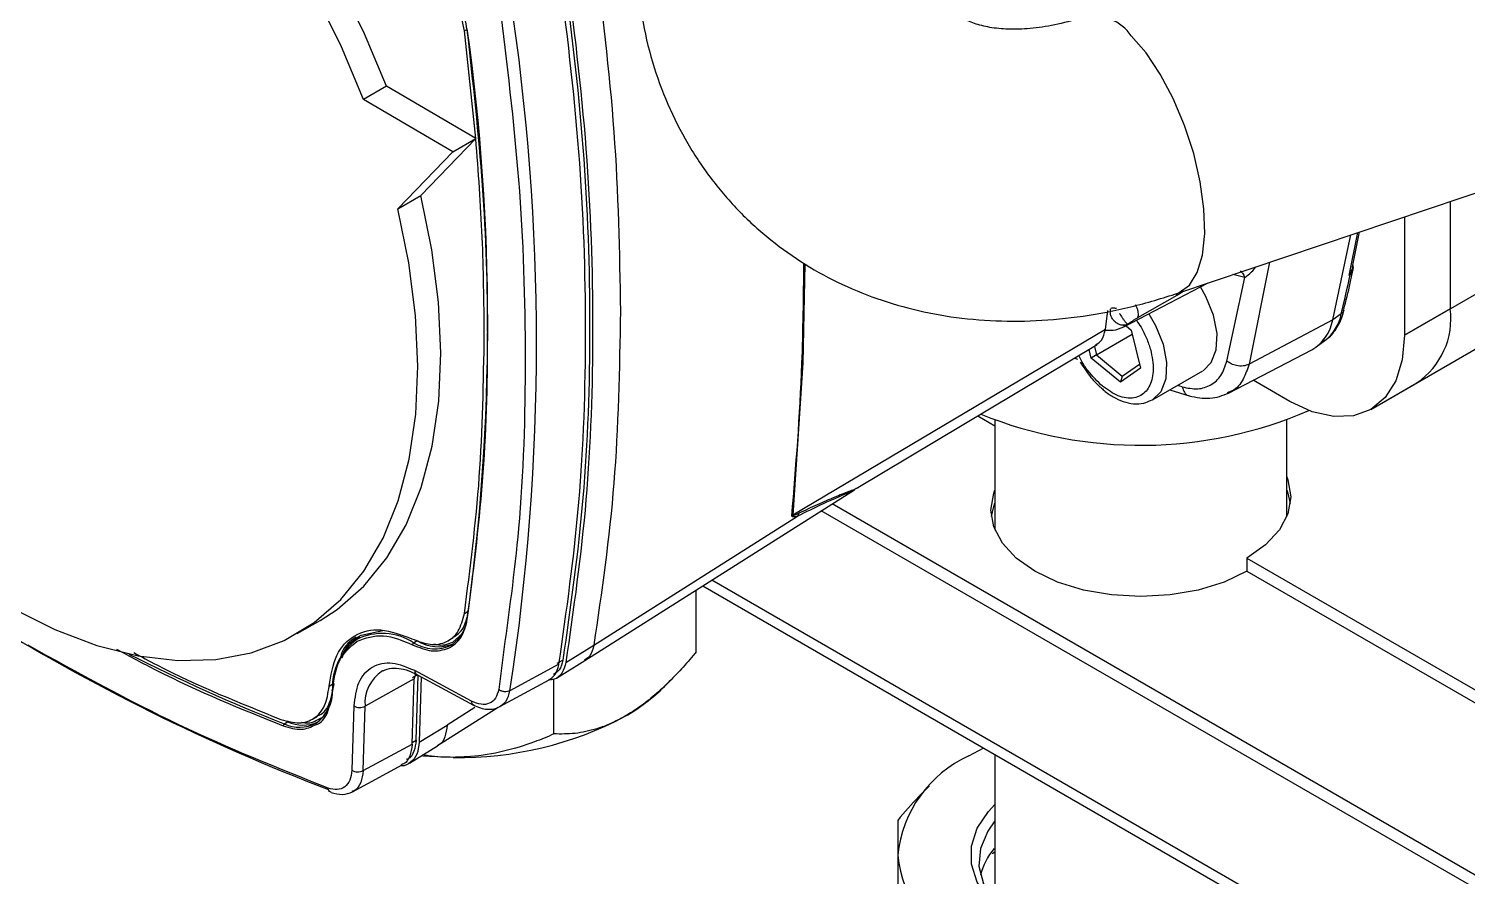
# Model space of a CAD drawing. Header units: millimetres. Extents: x 15 to 415, y 5 to 292.
# Drawn here: x 344.35 to 369.71, y 100.93 to 115.86 of the extents above; entities that cross this region are included whole.
import ezdxf

# ---------------------------------------------------------------- set-up
doc = ezdxf.new("R2010")
doc.units = ezdxf.units.MM

msp = doc.modelspace()

# ---------------------------------------------------------------- linework, layer by layer
at = {"color": 8, "linetype": 'Continuous', "lineweight": 25}
for p, q in [((352.0258, 115.8256), (352.0691, 115.8506)), ((367.6229, 111.5141), (367.7737, 112.2704)), ((358.0265, 111.7177), (357.9909, 109.9728)), ((366.2211, 111.7473), (365.8587, 109.9491)), ((365.7836, 111.4779), (365.5747, 111.5295)), ((364.5862, 111.16), (364.5927, 111.2047)), ((363.7205, 110.6541), (363.6452, 110.6175)), ((364.6821, 109.5496), (364.5986, 109.577)), ((378.2956, 93.5016), (356.3909, 106.1469)), ((352.0258, 105.5566), (352.095, 105.5965)), ((350.207, 105.1776), (350.5916, 105.2568)), ((352.7015, 104.7841), (352.6318, 104.2169)), ((351.1997, 104.4747), (351.1095, 104.4245)), ((349.7064, 104.3092), (349.6425, 104.2723)), ((352.2116, 103.9011), (351.7221, 103.5909)), ((351.107, 103.2856), (351.1767, 103.3244))]:
    msp.add_line(p, q, dxfattribs=at)
at = {"color": 7, "linetype": 'Continuous', "lineweight": 25}
for p, q in [((352.2286, 113.9248), (352.0258, 115.8256)), ((350.6537, 114.8501), (350.2497, 114.6168)), ((351.8246, 113.6915), (350.2497, 114.6168)), ((352.2287, 113.9248), (350.6537, 114.8501)), ((364.6045, 111.2025), (374.0904, 114.399)), ((351.2587, 112.9208), (352.2286, 113.9248)), ((351.8246, 113.6915), (352.2286, 113.9248)), ((350.8546, 112.6875), (351.8246, 113.6915)), ((350.8546, 112.6875), (351.2587, 112.9208)), ((369.4063, 112.8206), (369.4063, 110.9278)), ((368.5982, 112.5483), (368.5982, 110.4613)), ((367.3348, 110.7316), (367.6512, 112.2292)), ((367.6839, 111.6683), (367.8045, 112.2808)), ((368.5982, 110.4613), (371.7254, 112.2666)), ((367.6875, 111.5983), (367.6889, 111.6026)), ((367.6912, 111.6713), (367.69, 111.6707)), ((363.6507, 110.6066), (365.1375, 111.3821)), ((365.4693, 110.0039), (365.7836, 111.4779)), ((367.6229, 111.5141), (367.636, 111.5412)), ((367.6431, 111.5377), (367.6229, 111.5141)), ((367.6415, 111.5275), (367.6229, 111.5141)), ((367.6787, 111.5673), (367.6415, 111.5275)), ((367.6415, 111.5275), (367.6431, 111.5377)), ((364.5862, 111.16), (363.8912, 110.7652)), ((363.3269, 110.5607), (363.3677, 110.8995)), ((367.4855, 110.8387), (367.3348, 110.7316)), ((368.0063, 109.1532), (371.1336, 110.9585)), ((369.4063, 110.9278), (368.5982, 110.4613)), ((363.3269, 110.5607), (357.8139, 107.2871)), ((363.6902, 110.6272), (363.7828, 110.5508)), ((367.3348, 110.7316), (365.8587, 109.9491)), ((363.1679, 110.1152), (363.7998, 110.48)), ((363.7828, 110.5508), (363.9436, 109.881)), ((367.043, 110.2547), (367.1969, 110.367)), ((358.9354, 107.7581), (363.1839, 110.2962)), ((362.7877, 110.0595), (362.8337, 110.0399)), ((363.0783, 110.0587), (363.0416, 110.2112)), ((363.1679, 110.1152), (363.0783, 110.0587)), ((363.5914, 109.6349), (363.0783, 110.0587)), ((363.1319, 110.2651), (363.1679, 110.1152)), ((363.1679, 110.1152), (363.624, 109.7385)), ((365.4989, 109.4414), (366.9641, 110.2057)), ((357.9909, 109.9728), (357.8139, 107.2871)), ((363.9436, 109.881), (363.5914, 109.6349)), ((363.624, 109.7385), (363.927, 109.9501)), ((364.1588, 109.3231), (365.0416, 109.8327)), ((363.2312, 109.5529), (363.2417, 109.5433)), ((363.624, 109.7385), (363.5914, 109.6349)), ((366.5779, 109.2946), (365.9321, 109.6674)), ((368.0063, 109.1532), (368.8144, 109.6197)), ((364.4628, 109.4986), (364.8031, 109.3928)), ((361.079, 109.0387), (361.38, 108.865)), ((361.38, 108.9711), (361.38, 107.0282)), ((366.5229, 107.2615), (366.5229, 108.9711)), ((354.308, 104.9964), (357.8975, 107.2715)), ((357.8139, 107.2871), (357.7999, 107.2775)), ((377.2855, 96.4177), (358.3178, 107.3675)), ((377.4875, 96.5344), (358.5105, 107.4896)), ((365.8202, 106.535), (377.7445, 99.6512)), ((365.8202, 106.535), (365.8202, 106.3017)), ((365.8202, 106.3017), (377.7445, 99.418)), ((356.2312, 106.0458), (378.414, 93.24)), ((356.1153, 104.8836), (356.1153, 105.9724)), ((349.0809, 105.2021), (349.4849, 105.4353)), ((350.1884, 105.1337), (350.1278, 105.097)), ((351.1317, 105.0423), (351.1929, 105.079)), ((351.7425, 105.0789), (351.8304, 105.1297)), ((351.8214, 105.0537), (351.9919, 105.2068)), ((353.8159, 104.6946), (354.308, 104.9964)), ((353.6604, 104.679), (353.7631, 104.736)), ((350.5819, 104.5447), (350.5974, 104.5529)), ((351.1573, 104.4767), (351.1414, 104.4047)), ((352.1522, 104.0129), (351.1525, 104.5497)), ((351.1859, 104.4821), (352.1901, 103.9429)), ((353.6933, 104.6631), (352.8305, 104.1964)), ((353.6523, 104.4185), (354.1478, 104.7261)), ((353.6918, 104.6546), (353.6933, 104.6631)), ((351.1414, 104.4047), (350.2763, 103.923)), ((351.1061, 103.2568), (351.1414, 104.4047)), ((351.1767, 103.3244), (351.2119, 104.4682)), ((351.2656, 104.4393), (351.2303, 103.2913)), ((352.6525, 103.9156), (353.5234, 104.387)), ((353.6048, 103.4343), (353.6048, 104.3967)), ((355.5537, 104.2721), (355.6924, 104.4127)), ((349.349, 103.6967), (349.4368, 103.7475)), ((350.0761, 103.9281), (350.0412, 102.7938)), ((350.2414, 102.7888), (350.2763, 103.923)), ((351.5547, 103.2288), (352.6219, 103.905)), ((348.8502, 103.6138), (348.9113, 103.6506)), ((351.2303, 103.2913), (351.7221, 103.5909)), ((351.0572, 102.9199), (351.5527, 103.2275)), ((351.1061, 103.2568), (351.1057, 103.2477)), ((360.921, 103.0477), (361.1833, 103.187)), ((361.38, 103.0735), (361.38, 100.4627)), ((350.0542, 102.4151), (350.927, 102.8876)), ((360.2274, 102.5227), (360.0877, 102.3811)), ((361.38, 101.3509), (361.3315, 101.3228))]:
    msp.add_line(p, q, dxfattribs=at)
at = {"color": 7, "linetype": 'Continuous', "lineweight": 25, "flags": 128}
for points in [[(350.6537, 114.8501), (350.2655, 115.7749), (349.8191, 116.6855), (349.3188, 117.5729), (348.7695, 118.4283), (348.1768, 119.2432), (347.5465, 120.0098), (346.8846, 120.7204), (346.1978, 121.368), (345.4929, 121.9463), (344.7767, 122.4495), (344.0564, 122.8727), (343.3389, 123.2117), (342.6314, 123.4633), (341.9409, 123.6248), (341.2742, 123.6948), (340.6377, 123.6725), (340.0378, 123.5582), (339.4805, 123.353), (339.2198, 123.217)], [(350.2497, 114.6168), (349.8615, 115.5417), (349.415, 116.4523), (348.9147, 117.3396), (348.3655, 118.195), (347.7728, 119.01), (347.1424, 119.7765), (346.4806, 120.4871), (345.7938, 121.1347), (345.0888, 121.713), (344.3727, 122.2162), (343.6523, 122.6394), (342.9348, 122.9785), (342.2274, 123.23), (341.5369, 123.3916), (340.8701, 123.4616), (340.2336, 123.4393), (339.6338, 123.325), (339.0764, 123.1197), (338.567, 122.8256), (338.1106, 122.4454), (337.7117, 121.983)], [(349.4849, 105.4353), (349.7842, 105.6295), (350.2541, 106.0384), (350.6604, 106.5365), (350.9988, 107.1185), (351.2655, 107.7782), (351.4578, 108.5085), (351.5736, 109.3014), (351.6115, 110.1484), (351.5712, 111.0405), (351.4532, 111.968), (351.2587, 112.9208)], [(344.0553, 105.6495), (344.8071, 105.2734), (345.5496, 104.9924), (346.2749, 104.8094), (346.9751, 104.7264), (347.6427, 104.7444), (348.2705, 104.863), (348.8517, 105.0811), (349.3801, 105.3963), (349.85, 105.8051), (350.2563, 106.3032), (350.5947, 106.8853), (350.8615, 107.545), (351.0538, 108.2752), (351.1695, 109.0681), (351.2074, 109.9152), (351.1672, 110.8072), (351.0492, 111.7347), (350.8546, 112.6875)], [(365.0478, 109.8363), (365.194, 109.9773), (365.282, 110.204), (365.2952, 110.4916), (365.2325, 110.8143), (365.0994, 111.1436), (365.0033, 111.3121)], [(368.5982, 110.4613), (368.5593, 110.0286), (368.4444, 109.6573), (368.2577, 109.3617), (368.0064, 109.1532), (367.7003, 109.0398), (367.351, 109.0259), (366.972, 109.1119), (366.5779, 109.2946)], [(368.5982, 110.4613), (368.5593, 110.0286), (368.4444, 109.6573), (368.2577, 109.3617), (368.0064, 109.1532), (367.7003, 109.0398), (367.351, 109.0259), (366.972, 109.1119), (366.5779, 109.2946)], [(364.1588, 109.3231), (364.1502, 109.3182), (364.1442, 109.3151)], [(366.5229, 107.9661), (366.5435, 107.9114), (366.5943, 107.6138), (366.5435, 107.3162), (366.3931, 107.0299), (366.1489, 106.7662), (365.8202, 106.535)], [(354.1496, 104.7273), (356.3392, 106.1142), (358.9037, 107.7386)], [(365.8202, 106.3017), (365.4198, 106.1119), (364.9628, 105.971), (364.4671, 105.8841), (363.9515, 105.8548), (363.4359, 105.8841), (362.9401, 105.971), (362.4832, 106.1119), (362.0827, 106.3017), (361.754, 106.5329), (361.5098, 106.7966), (361.3594, 107.0829), (361.3086, 107.3805), (361.3594, 107.6782), (361.38, 107.7328)], [(366.5229, 107.7328), (366.5435, 107.6782), (366.5866, 107.4972)], [(361.3163, 107.2639), (361.3594, 107.4449), (361.38, 107.4995)], [(350.2414, 102.7888), (350.7256, 103.0509), (351.1061, 103.2568)], [(351.8296, 103.0224), (351.4096, 103.0343), (351.2915, 103.042)], [(363.9515, 99.5664), (363.4002, 99.5959), (362.8677, 99.6834), (362.3722, 99.8258), (361.9304, 100.0184), (361.5574, 100.2546), (361.266, 100.5263), (361.066, 100.8243), (360.9643, 101.1385), (360.9643, 101.4581), (361.066, 101.7722), (361.266, 102.0702), (361.38, 102.1903)], [(361.38, 101.9006), (361.2515, 101.7211), (361.1234, 101.4164), (361.0976, 101.1031), (361.1749, 100.7928), (361.3525, 100.4964), (361.6241, 100.2249), (361.8815, 100.0447)]]:
    msp.add_lwpolyline(points, dxfattribs=at)
at = {"color": 8, "linetype": 'Continuous', "lineweight": 25, "flags": 128}
for points in [[(352.0728, 115.8579), (352.0712, 115.856), (352.0696, 115.8533), (352.0691, 115.8506), (352.0696, 115.848), (352.0712, 115.8456), (352.0738, 115.8435), (352.0773, 115.8418)], [(364.6049, 111.2027), (364.6278, 111.2111), (364.8085, 111.3403), (364.9472, 111.5636), (365.0383, 111.8719), (365.078, 112.2526), (365.0647, 112.69), (364.999, 113.1663), (364.8835, 113.662), (364.7229, 114.1567), (364.5239, 114.6303), (364.2946, 115.0633), (364.0443, 115.438), (363.7834, 115.739)], [(364.0904, 110.8359), (364.2105, 110.6304), (364.3435, 110.3011), (364.4062, 109.9784), (364.393, 109.6909), (364.3051, 109.4641), (364.1588, 109.3231)]]:
    msp.add_lwpolyline(points, dxfattribs=at)
at = {"color": 7, "linetype": 'Continuous', "lineweight": 25}
for centre, radius, start, end in [((312.9419, 110.326), 40.3569, 351.26385, 8.73615), ((314.8383, 110.6692), 37.599, 352.06294, 7.93706), ((340.4028, 117.3342), 27.8508, 346.51305, 347.96586), ((366.7121, 110.9878), 0.7877, 307.99214, 349.09485), ((367.4218, 110.9353), 0.1156, 303.41358, 347.6053), ((368.0472, 110.7548), 1.3701, 304.05635, 7.25583), ((366.5843, 110.8669), 0.7625, 299.86908, 349.78152), ((363.9472, 116.0218), 7.5003, 247.95058, 293.29956), ((362.5757, 136.2758), 36.2142, 238.22527, 249.05958), ((351.4474, 105.5284), 0.6318, 304.20777, 355.36258), ((352.0844, 105.464), 0.0152, 118.64387, 241.75428), ((350.7371, 104.2562), 1.0384, 125.89868, 182.25295), ((351.155, 105.0073), 0.0421, 123.65548, 180.38692), ((353.2703, 106.568), 3.2381, 299.40382, 314.84309), ((349.0286, 104.1772), 0.672, 304.87849, 3.25386), ((349.7051, 104.2032), 0.0133, 114.66685, 246.84746), ((350.181, 104.1144), 0.2138, 240.62888, 296.48466), ((351.9531, 109.205), 6.1839, 268.8559, 298.04024), ((348.8723, 103.5817), 0.039, 124.53078, 186.2674), ((361.8106, 101.0844), 2.1555, 114.37466, 174.3052), ((361.8106, 101.5122), 2.1555, 185.6948, 245.62534), ((362.2638, 100.6541), 1.178, 139.81112, 165.53876)]:
    msp.add_arc(centre, radius, start, end, dxfattribs=at)
at = {"color": 8, "linetype": 'Continuous', "lineweight": 25}
for centre, radius, start, end in [((363.106, 115.2588), 0.8304, 35.33351, 99.74532), ((350.5821, 104.196), 1.0091, 57.00271, 116.72662), ((351.4993, 105.6163), 0.6817, 237.36131, 296.42064), ((351.564, 105.6649), 0.6935, 237.65377, 292.74111), ((360.5045, 133.2536), 31.8487, 243.13538, 248.53535), ((350.9419, 103.9818), 0.6682, 122.5958, 185.04287), ((351.2265, 104.5443), 0.0742, 175.83392, 236.83424), ((349.1196, 104.1788), 0.6259, 244.50694, 297.94478), ((349.1825, 104.2254), 0.6356, 244.74644, 294.20069)]:
    msp.add_arc(centre, radius, start, end, dxfattribs=at)
at = {"color": 7, "linetype": 'Continuous', "lineweight": 25}
for points in [[(352.0258, 115.8256), (351.9971, 115.9693), (351.9396, 116.2568), (351.7213, 116.6932), (351.4341, 117.0822), (351.2096, 117.2551), (351.0974, 117.3416)], [(354.3079, 117.3129), (354.4453, 116.2132), (354.72, 114.0138), (354.7595, 111.9263), (354.7793, 110.8825)], [(353.6933, 104.6631), (353.8273, 105.6042), (354.0955, 107.4863), (354.1967, 110.519), (354.0955, 113.6686), (353.8273, 115.8603), (353.6933, 116.9561)], [(352.3781, 110.4877), (352.3719, 111.0509), (352.3594, 112.1772), (352.2722, 113.3423), (352.2286, 113.9248)], [(354.7793, 110.8825), (354.7595, 109.8615), (354.72, 107.8196), (354.4453, 105.9375), (354.308, 104.9964)], [(352.0258, 105.5566), (352.1285, 106.349), (352.3339, 107.9339), (352.3634, 109.6364), (352.3781, 110.4877)], [(351.0974, 105.1125), (351.2096, 105.0694), (351.4341, 104.9832), (351.7213, 105.0406), (351.9396, 105.225), (351.9971, 105.446), (352.0258, 105.5566)], [(349.6425, 104.2723), (349.6748, 104.4679), (349.7394, 104.8589), (350.076, 105.2015), (350.541, 105.3218), (350.9119, 105.1823), (351.0974, 105.1125)], [(348.7938, 103.6902), (348.9039, 103.6598), (349.1241, 103.5991), (349.3929, 103.6959), (349.5862, 103.916), (349.6237, 104.1536), (349.6425, 104.2723)], [(352.8305, 104.1964), (352.8158, 104.1902), (352.7863, 104.1777), (352.7304, 104.1769), (352.6749, 104.1892), (352.6462, 104.2077), (352.6318, 104.2169)], [(350.0412, 102.7938), (350.0558, 102.7866), (350.0849, 102.7721), (350.1409, 102.7649), (350.1971, 102.7693), (350.2266, 102.7823), (350.2414, 102.7888)]]:
    msp.add_open_spline(points, degree=3, dxfattribs=at)
for points, knots in [([(352.0773, 115.8418), (352.0485, 115.9857), (351.9892, 116.2823), (351.7608, 116.7377), (351.4578, 117.1403), (351.2256, 117.3144), (351.1129, 117.399)], [0, 0, 0, 0, 0.2426495, 0.5, 0.7573505, 1, 1, 1, 1]), ([(355.0431, 117.3931), (355.0463, 117.2245), (355.0547, 116.7767), (355.1423, 116.0648), (355.3271, 115.2746), (355.5983, 114.5281), (355.949, 113.8345), (356.3737, 113.2001), (356.8661, 112.6302), (357.4196, 112.1286), (358.028, 111.6986), (358.6853, 111.3426), (359.3858, 111.0626), (360.1246, 110.8602), (360.8968, 110.7371), (361.6971, 110.6949), (362.5192, 110.7346), (363.3557, 110.8578), (364.0533, 111.0246), (364.4683, 111.1586), (364.6045, 111.2025)], [0, 0, 0, 0, 0.0368477, 0.0978999, 0.158348, 0.2178061, 0.2762695, 0.3338445, 0.3907218, 0.4471478, 0.5033652, 0.5596016, 0.6161331, 0.6732025, 0.7309968, 0.7896252, 0.8491052, 0.9093634, 0.9702569, 1, 1, 1, 1]), ([(362.9623, 116.0761), (362.8822, 116.0505), (362.6411, 115.9734), (362.2591, 115.8902), (361.841, 115.8459), (361.4749, 115.854), (361.1658, 115.9042), (360.9136, 115.9869), (360.7102, 116.0964), (360.5459, 116.2329), (360.4121, 116.4054), (360.302, 116.6322), (360.2258, 116.9008), (360.19, 117.1626), (360.1869, 117.3384), (360.186, 117.3931)], [0, 0, 0, 0, 0.03777527, 0.1138105, 0.18982806, 0.26633351, 0.34437745, 0.42576657, 0.5136988, 0.61439122, 0.72308973, 0.81068176, 0.89046131, 0.96595629, 1, 1, 1, 1]), ([(353.7631, 117.0359), (353.8975, 115.9394), (354.1662, 113.7463), (354.2676, 110.5947), (354.1662, 107.5603), (353.8975, 105.6774), (353.7631, 104.736)], [0, 0, 0, 0, 0.2499966, 0.5, 0.7500034, 1, 1, 1, 1]), ([(353.8159, 117.0163), (353.9505, 115.9179), (354.2197, 113.7209), (354.3213, 110.5637), (354.2197, 107.5239), (353.9505, 105.6377), (353.8159, 104.6946)], [0, 0, 0, 0, 0.2499923, 0.5, 0.7500077, 1, 1, 1, 1]), ([(352.645, 116.3128), (352.7725, 115.267), (353.0332, 113.1301), (353.1293, 110.0391), (353.0427, 107.2184), (352.8064, 105.532), (352.7015, 104.7841)], [0, 0, 0, 0, 0.2552235, 0.5215095, 0.7877954, 1, 1, 1, 1]), ([(352.0773, 105.4507), (352.1801, 106.2531), (352.3857, 107.8579), (352.4628, 110.4236), (352.3857, 113.0784), (352.1801, 114.9206), (352.0773, 115.8418)], [0, 0, 0, 0, 0.25000301, 0.49999998, 0.74999084, 1, 1, 1, 1]), ([(367.5276, 110.9125), (367.5685, 111.0667), (367.6279, 111.2908), (367.6726, 111.5271), (367.6866, 111.6007)], [0, 0, 0, 0, 0.6883058, 1, 1, 1, 1]), ([(367.6431, 111.5377), (367.6459, 111.542), (367.6523, 111.5518), (367.6654, 111.571), (367.673, 111.5861), (367.678, 111.596)], [0, 0, 0, 0, 0.2087228, 0.4877362, 1, 1, 1, 1]), ([(367.6889, 111.6026), (367.6906, 111.6078), (367.7005, 111.637), (367.6988, 111.6719), (367.6881, 111.6957), (367.6878, 111.6964)], [0, 0, 0, 0, 0.1729548, 0.97652622, 1, 1, 1, 1]), ([(367.636, 111.5412), (367.6372, 111.5406), (367.6394, 111.5395), (367.642, 111.5383), (367.6431, 111.5377)], [0, 0, 0, 0, 0.5599892, 1, 1, 1, 1]), ([(363.7205, 110.6541), (363.7016, 110.6469), (363.6657, 110.633), (363.603, 110.6379), (363.5426, 110.6604), (363.4888, 110.7), (363.4475, 110.7506), (363.4208, 110.8078), (363.4085, 110.8713), (363.4178, 110.911), (363.4228, 110.9321)], [0, 0, 0, 0, 0.1333478, 0.2546943, 0.3809499, 0.5064102, 0.6249007, 0.7399278, 0.8621908, 1, 1, 1, 1]), ([(363.5227, 110.9311), (363.501, 110.935), (363.4577, 110.9426), (363.4344, 110.9356), (363.4228, 110.9321)], [0, 0, 0, 0, 0.5000008, 1, 1, 1, 1]), ([(363.5748, 110.8435), (363.5748, 110.8434), (363.5748, 110.8434), (363.5748, 110.8434), (363.5749, 110.8434), (363.5751, 110.8431), (363.5757, 110.842), (363.5785, 110.8376), (363.5896, 110.8203), (363.6096, 110.7899), (363.6275, 110.7642), (363.6363, 110.7518), (363.6363, 110.7518), (363.6364, 110.7517), (363.6365, 110.7515), (363.6372, 110.7505), (363.6416, 110.7444), (363.659, 110.7204), (363.6833, 110.6893), (363.708, 110.6618), (363.716, 110.6568), (363.7205, 110.6541)], [0, 0, 0, 0, 0.00001711, 0.00005701, 0.0002052, 0.00077508, 0.0030089, 0.01185271, 0.04704089, 0.18716314, 0.33573349, 0.33576322, 0.33579552, 0.33586022, 0.33599002, 0.33813875, 0.34808897, 0.40955247, 0.63542551, 0.80054212, 1, 1, 1, 1]), ([(367.171, 110.3603), (367.1969, 110.3748), (367.2954, 110.4299), (367.4145, 110.5965), (367.5057, 110.7703), (367.5252, 110.8868), (367.5291, 110.9101)], [0, 0, 0, 0, 0.1366226, 0.5196852, 0.9040627, 1, 1, 1, 1]), ([(363.155, 110.2895), (363.1923, 110.3135), (363.2781, 110.3687), (363.3093, 110.4913), (363.3269, 110.5607)], [0, 0, 0, 0, 0.4339393, 1, 1, 1, 1]), ([(363.3301, 110.5527), (363.3758, 110.5493), (363.492, 110.5408), (363.5909, 110.5818), (363.6509, 110.6067)], [0, 0, 0, 0, 0.3939065, 1, 1, 1, 1]), ([(363.8912, 110.7652), (363.8739, 110.755), (363.8386, 110.7343), (363.78, 110.6946), (363.7409, 110.668), (363.7205, 110.6541)], [0, 0, 0, 0, 0.3142237, 0.6407519, 1, 1, 1, 1]), ([(362.8818, 109.988), (362.942, 109.8948), (363.0263, 109.7642), (363.1498, 109.6243), (363.206, 109.575), (363.2312, 109.5529)], [0, 0, 0, 0, 0.5788867, 0.8108651, 1, 1, 1, 1]), ([(364.6821, 109.5496), (364.7751, 109.5318), (364.9611, 109.4962), (365.1943, 109.5736), (365.3775, 109.7365), (365.4387, 109.9147), (365.4693, 110.0039)], [0, 0, 0, 0, 0.2499972, 0.4999968, 0.7500017, 1, 1, 1, 1]), ([(365.8587, 109.9491), (365.8255, 109.9364), (365.7593, 109.9111), (365.6437, 109.9192), (365.5425, 109.9514), (365.4937, 109.9864), (365.4693, 110.0039)], [0, 0, 0, 0, 0.27962875, 0.55928589, 0.77964246, 1, 1, 1, 1]), ([(363.2417, 109.5433), (363.263, 109.5232), (363.3343, 109.4559), (363.4682, 109.3686), (363.641, 109.2864), (363.8226, 109.2468), (363.9961, 109.2495), (364.0936, 109.2974), (364.137, 109.3187)], [0, 0, 0, 0, 0.0759855, 0.2543521, 0.4423934, 0.6366326, 0.838234, 1, 1, 1, 1]), ([(364.8031, 109.3928), (364.9281, 109.3678), (365.1799, 109.3173), (365.3923, 109.4), (365.4993, 109.4417)], [0, 0, 0, 0, 0.4962321, 1, 1, 1, 1]), ([(357.8975, 107.2715), (357.8712, 107.2643), (357.8367, 107.2549), (357.8071, 107.2608), (357.8002, 107.2688), (357.8, 107.2748), (357.7999, 107.2775)], [0, 0, 0, 0, 0.65502306, 0.85704726, 0.93354654, 1, 1, 1, 1]), ([(357.8139, 107.2871), (357.814, 107.2865), (357.8143, 107.2854), (357.8165, 107.2841), (357.8247, 107.284), (357.859, 107.2949), (357.8929, 107.3107), (357.9196, 107.3231)], [0, 0, 0, 0, 0.016884, 0.0375762, 0.0951756, 0.2871647, 1, 1, 1, 1]), ([(357.9196, 107.3231), (357.9158, 107.3146), (357.9082, 107.2976), (357.9011, 107.2802), (357.8975, 107.2715)], [0, 0, 0, 0, 0.4999996, 1, 1, 1, 1]), ([(351.7481, 104.9437), (351.831, 104.999), (351.9921, 105.1063), (352.0494, 105.3382), (352.0773, 105.4507)], [0, 0, 0, 0, 0.514701, 1, 1, 1, 1]), ([(351.8252, 105.1373), (351.8939, 105.1813), (352.0085, 105.2546), (352.0511, 105.4143), (352.0682, 105.4782)], [0, 0, 0, 0, 0.5994913, 1, 1, 1, 1]), ([(349.6999, 104.191), (349.7256, 104.3803), (349.7789, 104.7722), (350.0138, 104.9675), (350.1353, 105.0685)], [0, 0, 0, 0, 0.48283723, 1, 1, 1, 1]), ([(350.1188, 105.1427), (350.017, 105.0713), (349.8816, 104.9763), (349.8415, 104.7762), (349.8316, 104.7266)], [0, 0, 0, 0, 0.7519721, 1, 1, 1, 1]), ([(349.8736, 104.7739), (349.8764, 104.7868), (349.921, 104.9934), (350.0686, 105.0885), (350.207, 105.1776)], [0, 0, 0, 0, 0.0624365, 1, 1, 1, 1]), ([(346.1974, 104.8672), (346.3328, 104.7945), (347.2033, 104.3271), (348.0656, 103.9818), (348.7938, 103.6902)], [0, 0, 0, 0, 0.1555113, 1, 1, 1, 1]), ([(353.7631, 104.736), (353.7466, 104.6729), (353.7164, 104.5575), (353.6347, 104.5055), (353.5977, 104.482)], [0, 0, 0, 0, 0.5470895, 1, 1, 1, 1]), ([(356.1153, 104.8836), (356.0383, 104.7926), (355.8837, 104.6101), (355.6387, 104.3538), (355.3821, 104.1164), (355.1206, 103.908), (354.945, 103.7995), (354.8601, 103.747)], [0, 0, 0, 0, 0.19775454, 0.39667957, 0.60057886, 0.80693592, 1, 1, 1, 1]), ([(351.1525, 104.5497), (351.0185, 104.6052), (350.7404, 104.7204), (350.3841, 104.6375), (350.1343, 104.3704), (350.095, 104.0719), (350.0761, 103.9281)], [0, 0, 0, 0, 0.2409887, 0.5, 0.7590113, 1, 1, 1, 1]), ([(350.596, 104.5489), (350.6433, 104.5679), (350.7334, 104.6042), (350.9063, 104.5903), (351.0588, 104.5488), (351.1544, 104.4951), (351.1865, 104.4771)], [0, 0, 0, 0, 0.314021, 0.5978462, 0.8650421, 1, 1, 1, 1]), ([(353.8159, 104.6946), (353.7964, 104.6281), (353.7575, 104.4949), (353.6403, 104.39), (353.5412, 104.3859), (353.5039, 104.3844)], [0, 0, 0, 0, 0.3844145, 0.7683055, 1, 1, 1, 1]), ([(353.5148, 104.3896), (353.5541, 104.4144), (353.6404, 104.4688), (353.6736, 104.5891), (353.6918, 104.6546)], [0, 0, 0, 0, 0.4552677, 1, 1, 1, 1]), ([(349.4328, 103.7558), (349.4448, 103.7593), (349.5468, 103.7891), (349.6701, 103.9751), (349.7103, 104.2071), (349.7304, 104.3231)], [0, 0, 0, 0, 0.0622799, 0.5311399, 1, 1, 1, 1]), ([(349.4017, 103.5976), (349.4137, 103.6011), (349.5212, 103.6329), (349.6441, 103.8312), (349.6817, 104.0734), (349.6999, 104.191)], [0, 0, 0, 0, 0.06049483, 0.54405904, 1, 1, 1, 1]), ([(352.6318, 104.2169), (352.6162, 104.1619), (352.585, 104.0519), (352.4714, 103.9636), (352.3234, 103.9406), (352.2093, 103.9888), (352.1522, 104.0129)], [0, 0, 0, 0, 0.2499944, 0.4999995, 0.7500025, 1, 1, 1, 1]), ([(349.4775, 103.7076), (349.4878, 103.7101), (349.5294, 103.7205), (349.5512, 103.7627), (349.5677, 103.7944)], [0, 0, 0, 0, 0.2487806, 1, 1, 1, 1]), ([(352.1857, 103.9453), (352.2265, 103.9262), (352.3088, 103.8875), (352.4324, 103.8664), (352.5515, 103.8719), (352.6205, 103.9019), (352.6551, 103.917)], [0, 0, 0, 0, 0.2449851, 0.4941411, 0.746258, 1, 1, 1, 1]), ([(354.8601, 103.747), (354.7768, 103.7023), (354.6092, 103.6121), (354.3113, 103.5034), (353.9699, 103.4303), (353.7273, 103.433), (353.6048, 103.4343)], [0, 0, 0, 0, 0.1893593, 0.3812577, 0.6874988, 1, 1, 1, 1]), ([(351.2303, 103.2913), (351.221, 103.2155), (351.2025, 103.0638), (351.0853, 102.9272), (350.9783, 102.8643), (350.9076, 102.8766), (350.9029, 102.8774)], [0, 0, 0, 0, 0.3258885, 0.6513331, 0.9767244, 1, 1, 1, 1]), ([(351.1057, 103.2477), (351.0953, 103.1773), (351.0745, 103.0366), (350.9985, 102.9187), (350.9316, 102.8973), (350.9178, 102.8929)], [0, 0, 0, 0, 0.4423139, 0.8845786, 1, 1, 1, 1]), ([(351.1767, 103.3244), (351.1674, 103.2569), (351.149, 103.1219), (351.0777, 103.0092), (351.0147, 102.9894), (351.0024, 102.9855)], [0, 0, 0, 0, 0.4457361, 0.8911712, 1, 1, 1, 1]), ([(353.6048, 103.4343), (353.4915, 103.3861), (353.2065, 103.2648), (352.7181, 103.1163), (352.2316, 103.0325), (351.9315, 103.0249), (351.8296, 103.0224)], [0, 0, 0, 0, 0.20561369, 0.51701168, 0.83616664, 1, 1, 1, 1]), ([(351.8296, 103.0224), (351.6835, 103.0244), (351.5023, 103.0268), (351.3265, 103.0596), (351.2925, 103.066)], [0, 0, 0, 0, 0.806978, 1, 1, 1, 1]), ([(350.0412, 102.7938), (350.0335, 102.7323), (350.0182, 102.6094), (349.9243, 102.4927), (349.791, 102.4384), (349.6802, 102.4664), (349.6247, 102.4804)], [0, 0, 0, 0, 0.2499925, 0.49999718, 0.75000322, 1, 1, 1, 1]), ([(349.6766, 102.4069), (349.673, 102.4076), (349.6572, 102.4105), (349.6363, 102.4353), (349.6286, 102.4653), (349.6247, 102.4804)], [0, 0, 0, 0, 0.12795398, 0.56397699, 1, 1, 1, 1]), ([(349.676, 102.4048), (349.7444, 102.3863), (349.8824, 102.3488), (349.9982, 102.3938), (350.0567, 102.4165)], [0, 0, 0, 0, 0.49542076, 1, 1, 1, 1]), ([(360.0898, 102.3789), (360.0724, 102.3627), (359.9238, 102.224), (359.7868, 102.0579), (359.6657, 101.9112)], [0, 0, 0, 0, 0.1167347, 1, 1, 1, 1]), ([(359.6657, 101.9112), (359.6657, 101.894), (359.6657, 101.8507), (359.6657, 101.7173), (359.6657, 101.5203), (359.6657, 101.3545), (359.6657, 101.2983)], [0, 0, 0, 0, 0.2056137, 0.5170117, 0.8361666, 1, 1, 1, 1]), ([(359.6657, 101.2983), (359.6657, 101.2092), (359.6657, 101.0293), (359.6657, 100.6882), (359.6657, 100.299), (359.6657, 100.008), (359.6657, 99.8616)], [0, 0, 0, 0, 0.2339983, 0.4727101, 0.7345837, 1, 1, 1, 1])]:
    msp.add_open_spline(points, degree=3, knots=knots, dxfattribs=at)
at = {"color": 8, "linetype": 'Continuous', "lineweight": 25}
for points, knots in [([(357.7999, 107.2775), (357.8713, 108.1514), (357.9858, 109.5542), (358.0056, 111.1323), (358.0131, 111.7272)], [0, 0, 0, 0, 0.62300994, 1, 1, 1, 1]), ([(365.7011, 111.5974), (365.7158, 111.5851), (365.7513, 111.5553), (365.7716, 111.5065), (365.7836, 111.4779)], [0, 0, 0, 0, 0.4119842, 1, 1, 1, 1]), ([(365.7836, 111.4779), (365.824, 111.507), (365.8912, 111.5554), (365.9548, 111.6345), (365.9801, 111.6661)], [0, 0, 0, 0, 0.6019397, 1, 1, 1, 1]), ([(367.636, 111.5412), (367.641, 111.5511), (367.6522, 111.5731), (367.6751, 111.615), (367.6832, 111.6474), (367.6882, 111.6671)], [0, 0, 0, 0, 0.2403632, 0.5358855, 1, 1, 1, 1]), ([(367.678, 111.596), (367.6828, 111.609), (367.6924, 111.6353), (367.6951, 111.6695), (367.6884, 111.689), (367.6861, 111.6957)], [0, 0, 0, 0, 0.3904825, 0.7915331, 1, 1, 1, 1]), ([(364.6982, 111.2341), (364.6898, 111.2276), (364.6523, 111.1986), (364.6151, 111.1769), (364.5862, 111.16)], [0, 0, 0, 0, 0.2236981, 1, 1, 1, 1]), ([(363.8912, 110.7652), (363.8963, 110.7747), (363.9066, 110.7938), (363.9099, 110.8356), (363.904, 110.8836), (363.8879, 110.9351), (363.872, 110.9728), (363.8603, 110.9907), (363.859, 110.9928)], [0, 0, 0, 0, 0.194882, 0.3897646, 0.5846438, 0.7795211, 0.9743984, 1, 1, 1, 1]), ([(363.8747, 110.7234), (363.9023, 110.6831), (363.9701, 110.5838), (364.054, 110.4094), (364.1234, 110.2137), (364.1741, 109.9686), (364.1688, 109.695), (364.0751, 109.4943), (363.9518, 109.3933), (363.8333, 109.3516), (363.698, 109.351), (363.5107, 109.397), (363.3681, 109.4969), (363.2753, 109.5619)], [0, 0, 0, 0, 0.0523327, 0.1287897, 0.2052467, 0.2801149, 0.4191931, 0.5582713, 0.6331395, 0.7095966, 0.7860536, 0.8609218, 1, 1, 1, 1]), ([(363.2753, 109.5619), (363.1873, 109.6469), (363.0518, 109.7776), (362.9196, 109.9766), (362.8746, 110.071), (362.8596, 110.1025)], [0, 0, 0, 0, 0.5533997, 0.8513045, 1, 1, 1, 1]), ([(365.8587, 109.9491), (365.8278, 109.8583), (365.7626, 109.6671), (365.6247, 109.496), (365.5061, 109.4575), (365.4746, 109.4472)], [0, 0, 0, 0, 0.3986924, 0.840339, 1, 1, 1, 1]), ([(364.6821, 109.5496), (364.6927, 109.516), (364.714, 109.4488), (364.765, 109.4003), (364.7985, 109.3963), (364.8038, 109.3957)], [0, 0, 0, 0, 0.456851, 0.9137495, 1, 1, 1, 1]), ([(357.8975, 107.2715), (358.0518, 107.3482), (358.3616, 107.5025), (358.7479, 107.6668), (358.8645, 107.7213), (358.9031, 107.7394)], [0, 0, 0, 0, 0.3983453, 0.8003244, 1, 1, 1, 1]), ([(358.9353, 107.7583), (358.9231, 107.7525), (358.8953, 107.7393), (358.7694, 107.6917), (358.5522, 107.6059), (358.2484, 107.476), (358.0295, 107.3742), (357.9196, 107.3231)], [0, 0, 0, 0, 0.0911041, 0.2076406, 0.4561475, 0.7271061, 1, 1, 1, 1]), ([(349.6247, 102.4804), (348.7498, 102.829), (346.9966, 103.5275), (345.2229, 104.5063), (344.3343, 104.9966)], [0, 0, 0, 0, 0.4990349, 1, 1, 1, 1]), ([(350.1353, 105.0685), (350.2835, 105.1233), (350.5701, 105.2291), (350.9361, 105.0793), (351.1129, 105.007)], [0, 0, 0, 0, 0.5171628, 1, 1, 1, 1]), ([(351.1129, 105.007), (351.2265, 104.9596), (351.4608, 104.8619), (351.6505, 104.9159), (351.7481, 104.9437)], [0, 0, 0, 0, 0.485299, 1, 1, 1, 1]), ([(351.4894, 105.0249), (351.5026, 105.0203), (351.6289, 104.977), (351.7305, 105.0175), (351.8214, 105.0537)], [0, 0, 0, 0, 0.1052936, 1, 1, 1, 1]), ([(354.308, 104.9964), (354.2905, 104.9284), (354.2603, 104.8103), (354.1777, 104.7568), (354.1426, 104.7341)], [0, 0, 0, 0, 0.5756616, 1, 1, 1, 1]), ([(345.8968, 104.9292), (346.1284, 104.8037), (347.1128, 104.27), (348.0879, 103.8776), (348.8336, 103.5775)], [0, 0, 0, 0, 0.2352476, 1, 1, 1, 1]), ([(352.1859, 103.9459), (352.1852, 103.9461), (352.1733, 103.9485), (352.1586, 103.9706), (352.1543, 103.9988), (352.1522, 104.0129)], [0, 0, 0, 0, 0.0334846, 0.5167423, 1, 1, 1, 1]), ([(352.6431, 103.9156), (352.6866, 103.9429), (352.7782, 104.0005), (352.8125, 104.1289), (352.8305, 104.1964)], [0, 0, 0, 0, 0.47470271, 1, 1, 1, 1]), ([(348.8336, 103.5775), (348.9452, 103.5445), (349.1604, 103.481), (349.3233, 103.5597), (349.4017, 103.5976)], [0, 0, 0, 0, 0.5186981, 1, 1, 1, 1]), ([(349.1556, 103.6439), (349.1828, 103.6375), (349.3088, 103.608), (349.4034, 103.6638), (349.4775, 103.7076)], [0, 0, 0, 0, 0.2165318, 1, 1, 1, 1]), ([(351.7221, 103.5909), (351.7121, 103.5188), (351.6921, 103.3747), (351.6201, 103.2566), (351.5581, 103.236), (351.5499, 103.2333)], [0, 0, 0, 0, 0.4645929, 0.9288107, 1, 1, 1, 1]), ([(350.2414, 102.7888), (350.2314, 102.7162), (350.2116, 102.571), (350.131, 102.4478), (350.0587, 102.426), (350.0409, 102.4206)], [0, 0, 0, 0, 0.4297734, 0.8595752, 1, 1, 1, 1])]:
    msp.add_open_spline(points, degree=3, knots=knots, dxfattribs=at)

doc.saveas('drawing.dxf')
